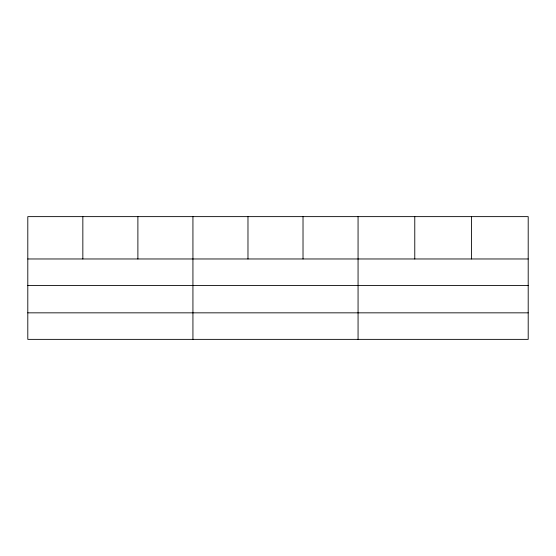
<?xml version="1.0" encoding="UTF-8"?>
<svg xmlns="http://www.w3.org/2000/svg" width="556" height="556" viewBox="0 0 556 556"><rect width="100%" height="100%" fill="white"/><g stroke="black" fill="none" stroke-linecap="round" stroke-linejoin="round"><path stroke-width="0.83" d="M528.2 285.506L528.2 216.631L27.8 216.631L27.8 339.368L528.2 339.368L528.2 285.506L27.8 285.506M27.8 258.971L528.2 258.971M27.8 312.84L528.2 312.84M471.488 216.631L471.488 258.971M414.776 216.631L414.776 258.971M358.064 216.631L358.064 339.368M303.02 216.631L303.02 258.971M247.976 216.631L247.976 258.971M192.932 216.631L192.932 339.368M137.888 216.631L137.888 258.971M82.844 216.631L82.844 258.971"/></g></svg>
